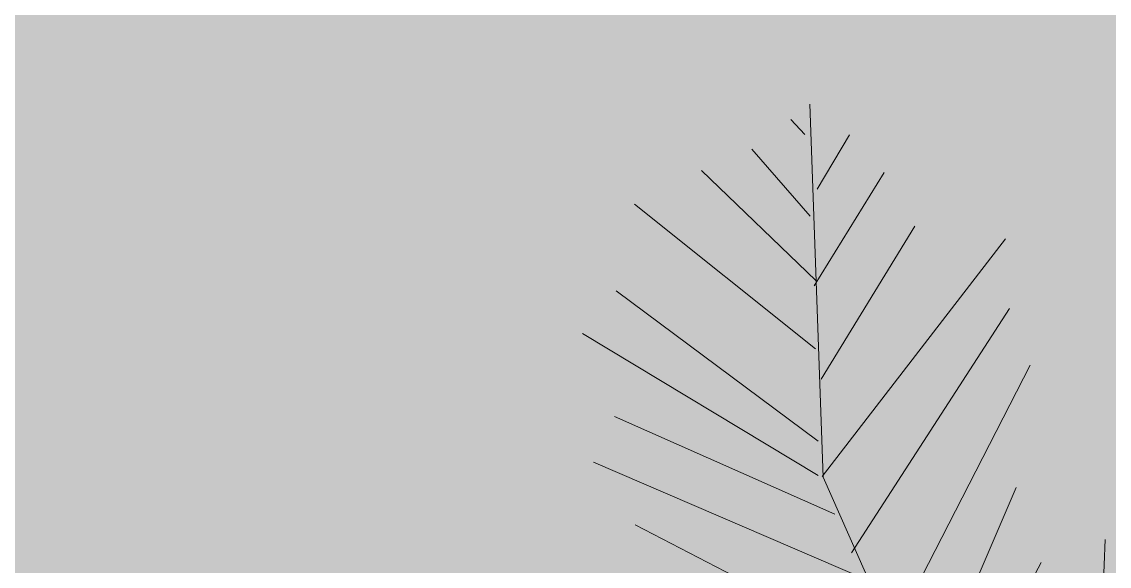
# Model space of a CAD drawing. Header units: millimetres. Extents: x -4 to 161, y -89 to 328.
# Drawn here: x 22.841 to 25.869, y 29.142 to 30.659 of the extents above; entities that cross this region are included whole.
import ezdxf

# ---------------------------------------------------------------- set-up
doc = ezdxf.new("R2010")
doc.units = ezdxf.units.MM
doc.layers.add('areas verdes', color=70, linetype='Continuous', lineweight=0)
doc.layers.add('Grama Zoysa', color=84, linetype='Continuous')
doc.layers.add('PISO', color=8, linetype='Continuous')
doc.styles.add('ATTR', font='romans.shx', dxfattribs={"width": 0.8, "height": 19.23076855468377})

# ---------------------------------------------------------------- blocks, each defined once
blk = doc.blocks.new('PALM')
for p, q in [((0, 0), (450, -562.5)), ((62.32500000000982, -75.47500000000014), (-37.27499999999964, -505.0500000000056)), ((125.7249999999999, -156.7500000000052), (53.27500000000782, -644.3750000000023)), ((-236.5249999999946, -214.8000000000081), (-155.0250000000005, -586.325000000005)), ((189.12499999999, -226.4000000000067), (804.950000000008, -365.7250000000033)), ((225.3500000000031, -284.4500000000096), (89.49999999999818, -899.8000000000047)), ((306.8499999999972, -377.3500000000013), (922.6749999999925, -470.2249999999992)), ((352.1249999999895, -423.7750000000062), (161.9500000000016, -1004.300000000006)), ((406.4750000000004, -493.4500000000071), (904.5750000000112, -574.7250000000008)), ((451.7499999999927, -563.1000000000029), (207.2250000000054, -1143.625000000003)), ((450, -562.5), (675, -1312.5)), ((460.8250000000112, -563.1000000000029), (1013.249999999994, -725.6500000000017)), ((478.9249999999925, -632.7750000000037), (967.9750000000013, -830.1500000000033)), ((506.1000000000035, -760.4750000000024), (397.4249999999984, -1120.400000000006)), ((533.2750000000033, -818.5250000000053), (977.0250000000033, -1015.900000000005)), ((569.4999999999936, -946.2500000000034), (487.9750000000058, -1213.300000000004)), ((569.4999999999936, -957.850000000002), (859.2999999999961, -1120.400000000006)), ((614.7750000000087, -1085.575000000006), (768.7250000000063, -1190.075000000007)), ((614.7750000000087, -1143.625000000003), (578.5499999999956, -1271.350000000001)), ((669.1000000000031, -1248.125000000005), (705.3250000000048, -1271.350000000001))]:
    blk.add_line(p, q)
at = {"style": 'ATTR', "width": 0.8, "flags": 9}
blk.add_attdef('ESTCODE', (0, 0), '', height=68.4375, dxfattribs=at)

msp = doc.modelspace()

# ---------------------------------------------------------------- hatches: boundary and pattern name
at = {"layer": 'Grama Zoysa'}
h = msp.add_hatch(dxfattribs=at)
h.set_pattern_fill('AR-CONC', color=256, scale=0.011)
h.set_pattern_definition([(49.99999999999999, (1343.080654041705, -3656.026084972169), (2.004031358956044, -0.1753299409279339), [0.20955, -2.30505]), (355, (1343.080654041705, -3656.026084972169), (-0.3876776356746627, 2.101625297629386), [0.16764, -1.84404642587]), (100.4514447, (1343.247656118705, -3656.040695760669), (1.616353717993886, 1.926295271034146), [0.1780900968, -1.958992690599999]), (46.18420000000002, (1343.080654041705, -3655.46728497217), (2.981869449813429, -0.4624656072599986), [0.3143249999999993, -3.457574999999995]), (96.63555760999992, (1343.329142941705, -3655.50582347217), (2.611445474566533, 2.721687370574937), [0.26713525454, -2.93849168976]), (351.1841511700001, (1343.080654041705, -3655.46728497217), (2.611445474714747, 2.721687370440859), [0.25145963777, -2.76605705112]), (21, (1343.360054041706, -3655.606984972169), (1.667758303960457, -1.124917180057964), [0.20955, -2.30505]), (326.0000000000001, (1343.360054041706, -3655.606984972169), (0.6798223118241178, 2.026067627345512), [0.16764, -1.84404]), (71.45144499999999, (1343.499033900305, -3655.70072807107), (2.347580612065877, 0.9011504577449576), [0.1780900968, -1.9589893136]), (37.50000000000001, (1343.080654041705, -3656.026084972169), (0.03397463575650998, 0.9301054276046842), [0, -1.821688, 0, -1.87198, 0, -1.851025]), (7.499999999999999, (1343.080654041705, -3656.026084972169), (0.7350162876133631, 1.101986322999315), [0, -1.067308, 0, -1.779778, 0, -0.705485]), (327.5, (1342.457592041706, -3656.026084972169), (1.491496546835585, -0.06301618391940787), [0, -0.6985, 0, -2.17932, 0, -2.89179]), (317.5, (1342.178192041705, -3656.026084972169), (1.629420995246198, 0.2796914013666633), [0, -0.9080499999999999, 0, -1.447292, 0, -2.05359])])
edge = h.paths.add_edge_path()
edge.add_line((30.54998056659133, 56.53001073932865), (20.57505774190304, 25.55684067450557))
edge.add_arc((42.30607124041612, 18.55835837203961), 22.83014897477646, 162.148823359984, 211.9677609143426)
edge.add_arc((177.9446517925908, -14.50695129119311), 156.4195598854403, 145.3703400093071, 172.29260377344, ccw=False)
edge.add_arc((-104.864127558782, 216.9797698762136), 209.955009195958, 310.16322118146655, 317.220040981666, ccw=False)

# ---------------------------------------------------------------- linework, layer by layer
msp.add_lwpolyline([(30.54998056659133, 56.53001073932865), (20.57505774190304, 25.55684067450557, 0.2208659446579239), (22.93820257551488, 6.47111858829976, -0.118013873575855), (49.23602047797158, 74.38155718921871, -0.03080091976099943), (30.54998056659224, 56.5300107393291, 0.4587471940637197)], format="xyb", dxfattribs=at)
at = {"layer": 'PISO'}
for radius, start, end in [(155.2195598854441, 138.5052572290532, 172.5644344484147), (156.4195598854441, 145.370340009319, 172.2926037734447)]:
    msp.add_arc((177.9446517925944, -14.50695129119504), radius, start, end, dxfattribs=at)

# ---------------------------------------------------------------- block references
at = {"layer": 'areas verdes', "xscale": 0.001329590027986048, "yscale": 0.001327304261621975, "zscale": 0.001329590027986048, "rotation": 165.2942889304063}
msp.add_blockref('PALM', (25.46143685130028, 28.51650228701556), dxfattribs=at)

doc.saveas('drawing.dxf')
